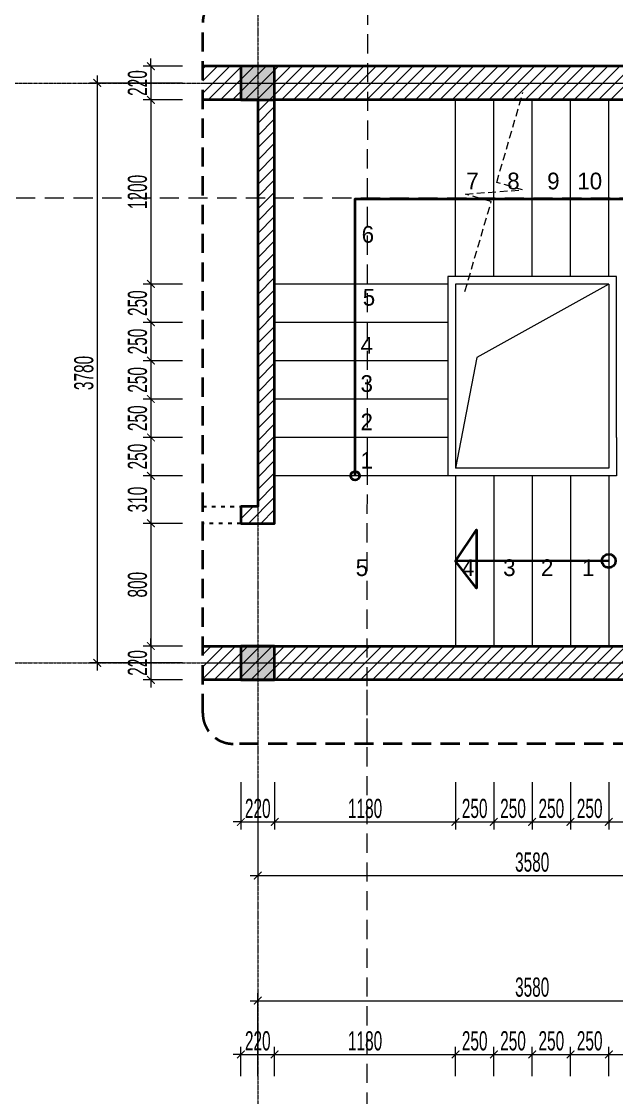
# Model space of a CAD drawing. Header units: millimetres. Extents: x 1336014 to 2939047, y -333549 to -60566.
# Drawn here: x 1422776 to 1426657, y -181620 to -174607 of the extents above; entities that cross this region are included whole.
import ezdxf

# ---------------------------------------------------------------- set-up
doc = ezdxf.new("R2010")
doc.units = ezdxf.units.MM
doc.header["$MEASUREMENT"] = 0
for name, pattern in [('$1$HIDDEN', [0.375, 0.25, -0.125]), ('ACAD_ISO03W100', [30, 12, -18]), ('CENTER2', [1.125, 0.75, -0.125, 0.125, -0.125])]:
    doc.linetypes.add(name, pattern=pattern)
for name, color, linetype, lineweight in [('01.Cut', 255, 'Continuous', 35), ('02.Thay', 145, 'Continuous', 15), ('06.betong', 2, 'Continuous', 35), ('08.Dim', 156, 'Continuous', 15), ('09.Hatch', 250, 'Continuous', 5), ('10.Text', 254, 'Continuous', 18), ('10.truc', 250, 'CENTER2', 20), ('Alliance-dim', 1, 'Continuous', 13), ('NN_KI HIEU', 22, 'Continuous', 18)]:
    doc.layers.add(name, color=color, linetype=linetype, lineweight=lineweight)
doc.layers.add('truc1', color=250, linetype='ACAD_ISO03W100')
doc.styles.add('AVANTH', font='')
doc.styles.add('TT5_Text Dim', font='hoatbif.shx', dxfattribs={"width": 0.6})
doc.styles.get('AVANTH').set_extended_font_data('.VnAvantH')
doc.dimstyles.new('TT5_Dim 1-50', dxfattribs={"dimscale": 50, "dimtxt": 2.5, "dimasz": 1, "dimexe": 1, "dimexo": 0.5, "dimgap": 0.5, "dimtad": 1, "dimdec": 0, "dimzin": 0, "dimdsep": 46, "dimtxsty": 'TT5_Text Dim', "dimblk": 'ARCHTICK', "dimcen": 0, "dimdle": 1, "dimclrd": 256, "dimclre": 256, "dimclrt": 1, "dimadec": 0, "dimazin": 0, "dimtfac": 0.015, "dimtdec": 0, "dimtix": 1, "dimtmove": 2, "dimatfit": 3, "dimldrblk": 'DOT', "dimfxl": 1, "dimtolj": 1, "dimtzin": 0, "dimlwd": -1, "dimlwe": -1, "dimarcsym": 1})
pattern_1 = [(45, (878780.49, -142801.886), (-39.7747564, 39.7747564), [])]

# ---------------------------------------------------------------- blocks, each defined once
blk = doc.blocks.new('DFGFH')
h = blk.add_hatch(color=256)
h.dxf.hatch_style = 1
h.paths.add_polyline_path([(15438.1, 12136.8), (15658.1, 12136.8), (15658.1, 12356.8), (15438.1, 12356.8)])
blk.add_lwpolyline([(15438.1, 12136.8), (15658.1, 12136.8), (15658.1, 12356.8), (15438.1, 12356.8)], close=True)
blk = doc.blocks.new('_ARCHTICK')
at = {"const_width": 0.15}
blk.add_lwpolyline([(-0.5, -0.5), (0.5, 0.5)], dxfattribs=at)
blk = doc.blocks.new('*D1000')
at = {"layer": '08.Dim', "transparency": 16777216}
for p, q in [((1423826.5, -174897.6), (1423570.5, -174897.6)), ((1423620.5, -174897.6), (1423620.5, -174847.6)), ((1423620.5, -174897.6), (1423620.5, -175117.6)), ((1423826.5, -175117.6), (1423570.5, -175117.6)), ((1423620.5, -175117.6), (1423620.5, -175167.6))]:
    blk.add_line(p, q, dxfattribs=at)
at = {"layer": 'Defpoints', "color": 0, "transparency": 16777216}
for p in [(1423851.5, -174897.6), (1423620.5, -175117.6), (1423851.5, -175117.6)]:
    blk.add_point(p, dxfattribs=at)
at = {"layer": '08.Dim', "transparency": 16777216, "xscale": 50, "yscale": 50, "zscale": 50}
for p, rotation in [((1423620.5, -174897.6), 270), ((1423620.5, -175117.6), 90)]:
    blk.add_blockref('_ARCHTICK', p, dxfattribs=dict(at, rotation=rotation))
at = {"layer": '08.Dim', "color": 1, "transparency": 16777216, "insert": (1423533, -175007.6), "char_height": 125, "attachment_point": 5, "rotation": 90, "style": 'TT5_Text Dim'}
blk.add_mtext('\\A1;220', dxfattribs=at)
blk = doc.blocks.new('_DOT')
blk.add_line((-0.5, 0), (-1, 0))
at = {"const_width": 0.5}
blk.add_lwpolyline([(-0.25, 0, 1), (0.25, 0, 1)], format="xyb", close=True, dxfattribs=at)
blk = doc.blocks.new('*D1001')
at = {"layer": '08.Dim', "transparency": 16777216}
for p, q in [((1423826.5, -175117.6), (1423570.5, -175117.6)), ((1423620.5, -175067.6), (1423620.5, -176367.6)), ((1423826.5, -176317.6), (1423570.5, -176317.6))]:
    blk.add_line(p, q, dxfattribs=at)
at = {"layer": 'Defpoints', "color": 0, "transparency": 16777216}
for p in [(1423851.5, -175117.6), (1423620.5, -176317.6), (1423851.5, -176317.6)]:
    blk.add_point(p, dxfattribs=at)
at = {"layer": '08.Dim', "transparency": 16777216, "xscale": 50, "yscale": 50, "zscale": 50}
for p, rotation in [((1423620.5, -175117.6), 90), ((1423620.5, -176317.6), 270)]:
    blk.add_blockref('_ARCHTICK', p, dxfattribs=dict(at, rotation=rotation))
at = {"layer": '08.Dim', "color": 1, "transparency": 16777216, "insert": (1423533, -175717.6), "char_height": 125, "attachment_point": 5, "rotation": 90, "style": 'TT5_Text Dim'}
blk.add_mtext('\\A1;1200', dxfattribs=at)
blk = doc.blocks.new('*D1002')
at = {"layer": '08.Dim', "transparency": 16777216}
for p, q in [((1423620.5, -176267.6), (1423620.5, -176617.6)), ((1423826.5, -176317.6), (1423570.5, -176317.6)), ((1423826.5, -176567.6), (1423570.5, -176567.6))]:
    blk.add_line(p, q, dxfattribs=at)
at = {"layer": 'Defpoints', "color": 0, "transparency": 16777216}
for p in [(1423851.5, -176317.6), (1423620.5, -176567.6), (1423851.5, -176567.6)]:
    blk.add_point(p, dxfattribs=at)
at = {"layer": '08.Dim', "transparency": 16777216, "xscale": 50, "yscale": 50, "zscale": 50}
for p, rotation in [((1423620.5, -176317.6), 90), ((1423620.5, -176567.6), 270)]:
    blk.add_blockref('_ARCHTICK', p, dxfattribs=dict(at, rotation=rotation))
at = {"layer": '08.Dim', "color": 1, "transparency": 16777216, "insert": (1423533, -176442.6), "char_height": 125, "attachment_point": 5, "rotation": 90, "style": 'TT5_Text Dim'}
blk.add_mtext('\\A1;250', dxfattribs=at)
blk = doc.blocks.new('*D1003')
at = {"layer": '08.Dim', "transparency": 16777216}
for p, q in [((1423620.5, -176517.6), (1423620.5, -176867.6)), ((1423826.5, -176567.6), (1423570.5, -176567.6)), ((1423826.5, -176817.6), (1423570.5, -176817.6))]:
    blk.add_line(p, q, dxfattribs=at)
at = {"layer": 'Defpoints', "color": 0, "transparency": 16777216}
for p in [(1423851.5, -176567.6), (1423620.5, -176817.6), (1423851.5, -176817.6)]:
    blk.add_point(p, dxfattribs=at)
at = {"layer": '08.Dim', "transparency": 16777216, "xscale": 50, "yscale": 50, "zscale": 50}
for p, rotation in [((1423620.5, -176567.6), 90), ((1423620.5, -176817.6), 270)]:
    blk.add_blockref('_ARCHTICK', p, dxfattribs=dict(at, rotation=rotation))
at = {"layer": '08.Dim', "color": 1, "transparency": 16777216, "insert": (1423533, -176692.6), "char_height": 125, "attachment_point": 5, "rotation": 90, "style": 'TT5_Text Dim'}
blk.add_mtext('\\A1;250', dxfattribs=at)
blk = doc.blocks.new('*D1004')
at = {"layer": '08.Dim', "transparency": 16777216}
for p, q in [((1423620.5, -176767.6), (1423620.5, -177117.6)), ((1423826.5, -176817.6), (1423570.5, -176817.6)), ((1423826.5, -177067.6), (1423570.5, -177067.6))]:
    blk.add_line(p, q, dxfattribs=at)
at = {"layer": 'Defpoints', "color": 0, "transparency": 16777216}
for p in [(1423851.5, -176817.6), (1423620.5, -177067.6), (1423851.5, -177067.6)]:
    blk.add_point(p, dxfattribs=at)
at = {"layer": '08.Dim', "transparency": 16777216, "xscale": 50, "yscale": 50, "zscale": 50}
for p, rotation in [((1423620.5, -176817.6), 90), ((1423620.5, -177067.6), 270)]:
    blk.add_blockref('_ARCHTICK', p, dxfattribs=dict(at, rotation=rotation))
at = {"layer": '08.Dim', "color": 1, "transparency": 16777216, "insert": (1423533, -176942.6), "char_height": 125, "attachment_point": 5, "rotation": 90, "style": 'TT5_Text Dim'}
blk.add_mtext('\\A1;250', dxfattribs=at)
blk = doc.blocks.new('*D1005')
at = {"layer": '08.Dim', "transparency": 16777216}
for p, q in [((1423826.5, -177067.6), (1423570.5, -177067.6)), ((1423620.5, -177017.6), (1423620.5, -177367.6)), ((1423826.5, -177317.6), (1423570.5, -177317.6))]:
    blk.add_line(p, q, dxfattribs=at)
at = {"layer": 'Defpoints', "color": 0, "transparency": 16777216}
for p in [(1423851.5, -177067.6), (1423620.5, -177317.6), (1423851.5, -177317.6)]:
    blk.add_point(p, dxfattribs=at)
at = {"layer": '08.Dim', "transparency": 16777216, "xscale": 50, "yscale": 50, "zscale": 50}
for p, rotation in [((1423620.5, -177067.6), 90), ((1423620.5, -177317.6), 270)]:
    blk.add_blockref('_ARCHTICK', p, dxfattribs=dict(at, rotation=rotation))
at = {"layer": '08.Dim', "color": 1, "transparency": 16777216, "insert": (1423533, -177192.6), "char_height": 125, "attachment_point": 5, "rotation": 90, "style": 'TT5_Text Dim'}
blk.add_mtext('\\A1;250', dxfattribs=at)
blk = doc.blocks.new('*D1006')
at = {"layer": '08.Dim', "transparency": 16777216}
for p, q in [((1423620.5, -177267.6), (1423620.5, -177617.6)), ((1423826.5, -177317.6), (1423570.5, -177317.6)), ((1423826.5, -177567.6), (1423570.5, -177567.6))]:
    blk.add_line(p, q, dxfattribs=at)
at = {"layer": 'Defpoints', "color": 0, "transparency": 16777216}
for p in [(1423851.5, -177317.6), (1423620.5, -177567.6), (1423851.5, -177567.6)]:
    blk.add_point(p, dxfattribs=at)
at = {"layer": '08.Dim', "transparency": 16777216, "xscale": 50, "yscale": 50, "zscale": 50}
for p, rotation in [((1423620.5, -177317.6), 90), ((1423620.5, -177567.6), 270)]:
    blk.add_blockref('_ARCHTICK', p, dxfattribs=dict(at, rotation=rotation))
at = {"layer": '08.Dim', "color": 1, "transparency": 16777216, "insert": (1423533, -177442.6), "char_height": 125, "attachment_point": 5, "rotation": 90, "style": 'TT5_Text Dim'}
blk.add_mtext('\\A1;250', dxfattribs=at)
blk = doc.blocks.new('*D1007')
at = {"layer": '08.Dim', "transparency": 16777216}
for p, q in [((1423826.5, -177567.6), (1423570.5, -177567.6)), ((1423620.5, -177517.6), (1423620.5, -177927.6)), ((1423826.5, -177877.6), (1423570.5, -177877.6))]:
    blk.add_line(p, q, dxfattribs=at)
at = {"layer": 'Defpoints', "color": 0, "transparency": 16777216}
for p in [(1423851.5, -177567.6), (1423620.5, -177877.6), (1423851.5, -177877.6)]:
    blk.add_point(p, dxfattribs=at)
at = {"layer": '08.Dim', "transparency": 16777216, "xscale": 50, "yscale": 50, "zscale": 50}
for p, rotation in [((1423620.5, -177567.6), 90), ((1423620.5, -177877.6), 270)]:
    blk.add_blockref('_ARCHTICK', p, dxfattribs=dict(at, rotation=rotation))
at = {"layer": '08.Dim', "color": 1, "transparency": 16777216, "insert": (1423533, -177722.6), "char_height": 125, "attachment_point": 5, "rotation": 90, "style": 'TT5_Text Dim'}
blk.add_mtext('\\A1;310', dxfattribs=at)
blk = doc.blocks.new('*D1008')
at = {"layer": '08.Dim', "transparency": 16777216}
for p, q in [((1423620.5, -177827.6), (1423620.5, -178727.6)), ((1423826.5, -177877.6), (1423570.5, -177877.6)), ((1423826.5, -178677.6), (1423570.5, -178677.6))]:
    blk.add_line(p, q, dxfattribs=at)
at = {"layer": 'Defpoints', "color": 0, "transparency": 16777216}
for p in [(1423851.5, -177877.6), (1423620.5, -178677.6), (1423851.5, -178677.6)]:
    blk.add_point(p, dxfattribs=at)
at = {"layer": '08.Dim', "transparency": 16777216, "xscale": 50, "yscale": 50, "zscale": 50}
for p, rotation in [((1423620.5, -177877.6), 90), ((1423620.5, -178677.6), 270)]:
    blk.add_blockref('_ARCHTICK', p, dxfattribs=dict(at, rotation=rotation))
at = {"layer": '08.Dim', "color": 1, "transparency": 16777216, "insert": (1423533, -178277.6), "char_height": 125, "attachment_point": 5, "rotation": 90, "style": 'TT5_Text Dim'}
blk.add_mtext('\\A1;800', dxfattribs=at)
blk = doc.blocks.new('*D1009')
at = {"layer": '08.Dim', "transparency": 16777216}
for p, q in [((1423270.5, -174957.6), (1423270.5, -178837.6)), ((1423826.5, -175007.6), (1423220.5, -175007.6)), ((1423826.5, -178787.6), (1423220.5, -178787.6))]:
    blk.add_line(p, q, dxfattribs=at)
at = {"layer": 'Defpoints', "color": 0, "transparency": 16777216}
for p in [(1423851.5, -175007.6), (1423270.5, -178787.6), (1423851.5, -178787.6)]:
    blk.add_point(p, dxfattribs=at)
at = {"layer": '08.Dim', "transparency": 16777216, "xscale": 50, "yscale": 50, "zscale": 50}
for p, rotation in [((1423270.5, -175007.6), 90), ((1423270.5, -178787.6), 270)]:
    blk.add_blockref('_ARCHTICK', p, dxfattribs=dict(at, rotation=rotation))
at = {"layer": '08.Dim', "color": 1, "transparency": 16777216, "insert": (1423183, -176897.6), "char_height": 125, "attachment_point": 5, "rotation": 90, "style": 'TT5_Text Dim'}
blk.add_mtext('\\A1;3780', dxfattribs=at)
blk = doc.blocks.new('*D1010')
at = {"layer": '08.Dim', "transparency": 16777216}
for p, q in [((1423620.5, -178677.6), (1423620.5, -178627.6)), ((1423826.5, -178677.6), (1423570.5, -178677.6)), ((1423620.5, -178677.6), (1423620.5, -178897.6)), ((1423826.5, -178897.6), (1423570.5, -178897.6)), ((1423620.5, -178897.6), (1423620.5, -178947.6))]:
    blk.add_line(p, q, dxfattribs=at)
at = {"layer": 'Defpoints', "color": 0, "transparency": 16777216}
for p in [(1423851.5, -178677.6), (1423620.5, -178897.6), (1423851.5, -178897.6)]:
    blk.add_point(p, dxfattribs=at)
at = {"layer": '08.Dim', "transparency": 16777216, "xscale": 50, "yscale": 50, "zscale": 50}
for p, rotation in [((1423620.5, -178677.6), 270), ((1423620.5, -178897.6), 90)]:
    blk.add_blockref('_ARCHTICK', p, dxfattribs=dict(at, rotation=rotation))
at = {"layer": '08.Dim', "color": 1, "transparency": 16777216, "insert": (1423533, -178787.6), "char_height": 125, "attachment_point": 5, "rotation": 90, "style": 'TT5_Text Dim'}
blk.add_mtext('\\A1;220', dxfattribs=at)
blk = doc.blocks.new('*D1031')
at = {"layer": '08.Dim', "transparency": 16777216}
for p, q in [((1424207.5, -179563.8), (1424207.5, -179874)), ((1424427.5, -179563.8), (1424427.5, -179874)), ((1424207.5, -179824), (1424157.5, -179824)), ((1424207.5, -179824), (1424427.5, -179824)), ((1424427.5, -179824), (1424477.5, -179824))]:
    blk.add_line(p, q, dxfattribs=at)
at = {"layer": 'Defpoints', "color": 0, "transparency": 16777216}
for p in [(1424207.5, -179538.8), (1424427.5, -179538.8), (1424427.5, -179824)]:
    blk.add_point(p, dxfattribs=at)
at = {"layer": '08.Dim', "transparency": 16777216, "xscale": 50, "yscale": 50, "zscale": 50}
blk.add_blockref('_ARCHTICK', (1424207.5, -179824), dxfattribs=at)
at = {"layer": '08.Dim', "transparency": 16777216, "xscale": 50, "yscale": 50, "zscale": 50, "rotation": 180}
blk.add_blockref('_ARCHTICK', (1424427.5, -179824), dxfattribs=at)
at = {"layer": '08.Dim', "color": 1, "transparency": 16777216, "insert": (1424317.5, -179736.5), "char_height": 125, "attachment_point": 5, "style": 'TT5_Text Dim'}
blk.add_mtext('\\A1;220', dxfattribs=at)
blk = doc.blocks.new('*D1032')
at = {"layer": '08.Dim', "transparency": 16777216}
for p, q in [((1424427.5, -179563.8), (1424427.5, -179874)), ((1425607.4, -179563.8), (1425607.4, -179874)), ((1424377.5, -179824), (1425657.4, -179824))]:
    blk.add_line(p, q, dxfattribs=at)
at = {"layer": 'Defpoints', "color": 0, "transparency": 16777216}
for p in [(1424427.5, -179538.8), (1425607.4, -179538.8), (1425607.4, -179824)]:
    blk.add_point(p, dxfattribs=at)
at = {"layer": '08.Dim', "transparency": 16777216, "xscale": 50, "yscale": 50, "zscale": 50, "rotation": 180}
blk.add_blockref('_ARCHTICK', (1424427.5, -179824), dxfattribs=at)
at = {"layer": '08.Dim', "transparency": 16777216, "xscale": 50, "yscale": 50, "zscale": 50}
blk.add_blockref('_ARCHTICK', (1425607.4, -179824), dxfattribs=at)
at = {"layer": '08.Dim', "color": 1, "transparency": 16777216, "insert": (1425017.5, -179736.5), "char_height": 125, "attachment_point": 5, "style": 'TT5_Text Dim'}
blk.add_mtext('\\A1;1180', dxfattribs=at)
blk = doc.blocks.new('*D1033')
at = {"layer": '08.Dim', "transparency": 16777216}
for p, q in [((1425607.4, -179563.8), (1425607.4, -179874)), ((1425857.4, -179563.8), (1425857.4, -179874)), ((1425557.4, -179824), (1425907.4, -179824))]:
    blk.add_line(p, q, dxfattribs=at)
at = {"layer": 'Defpoints', "color": 0, "transparency": 16777216}
for p in [(1425607.4, -179538.8), (1425857.4, -179538.8), (1425857.4, -179824)]:
    blk.add_point(p, dxfattribs=at)
at = {"layer": '08.Dim', "transparency": 16777216, "xscale": 50, "yscale": 50, "zscale": 50, "rotation": 180}
blk.add_blockref('_ARCHTICK', (1425607.4, -179824), dxfattribs=at)
at = {"layer": '08.Dim', "transparency": 16777216, "xscale": 50, "yscale": 50, "zscale": 50}
blk.add_blockref('_ARCHTICK', (1425857.4, -179824), dxfattribs=at)
at = {"layer": '08.Dim', "color": 1, "transparency": 16777216, "insert": (1425732.4, -179736.5), "char_height": 125, "attachment_point": 5, "style": 'TT5_Text Dim'}
blk.add_mtext('\\A1;250', dxfattribs=at)
blk = doc.blocks.new('*D1034')
at = {"layer": '08.Dim', "transparency": 16777216}
for p, q in [((1425857.4, -179563.8), (1425857.4, -179874)), ((1426107.4, -179563.8), (1426107.4, -179874)), ((1425807.4, -179824), (1426157.4, -179824))]:
    blk.add_line(p, q, dxfattribs=at)
at = {"layer": 'Defpoints', "color": 0, "transparency": 16777216}
for p in [(1425857.4, -179538.8), (1426107.4, -179538.8), (1426107.4, -179824)]:
    blk.add_point(p, dxfattribs=at)
at = {"layer": '08.Dim', "transparency": 16777216, "xscale": 50, "yscale": 50, "zscale": 50, "rotation": 180}
blk.add_blockref('_ARCHTICK', (1425857.4, -179824), dxfattribs=at)
at = {"layer": '08.Dim', "transparency": 16777216, "xscale": 50, "yscale": 50, "zscale": 50}
blk.add_blockref('_ARCHTICK', (1426107.4, -179824), dxfattribs=at)
at = {"layer": '08.Dim', "color": 1, "transparency": 16777216, "insert": (1425982.4, -179736.5), "char_height": 125, "attachment_point": 5, "style": 'TT5_Text Dim'}
blk.add_mtext('\\A1;250', dxfattribs=at)
blk = doc.blocks.new('*D1035')
at = {"layer": '08.Dim', "transparency": 16777216}
for p, q in [((1426107.4, -179563.8), (1426107.4, -179874)), ((1426357.4, -179563.8), (1426357.4, -179874)), ((1426057.4, -179824), (1426407.4, -179824))]:
    blk.add_line(p, q, dxfattribs=at)
at = {"layer": 'Defpoints', "color": 0, "transparency": 16777216}
for p in [(1426107.4, -179538.8), (1426357.4, -179538.8), (1426357.4, -179824)]:
    blk.add_point(p, dxfattribs=at)
at = {"layer": '08.Dim', "transparency": 16777216, "xscale": 50, "yscale": 50, "zscale": 50, "rotation": 180}
blk.add_blockref('_ARCHTICK', (1426107.4, -179824), dxfattribs=at)
at = {"layer": '08.Dim', "transparency": 16777216, "xscale": 50, "yscale": 50, "zscale": 50}
blk.add_blockref('_ARCHTICK', (1426357.4, -179824), dxfattribs=at)
at = {"layer": '08.Dim', "color": 1, "transparency": 16777216, "insert": (1426232.4, -179736.5), "char_height": 125, "attachment_point": 5, "style": 'TT5_Text Dim'}
blk.add_mtext('\\A1;250', dxfattribs=at)
blk = doc.blocks.new('*D1036')
at = {"layer": '08.Dim', "transparency": 16777216}
for p, q in [((1426357.4, -179563.8), (1426357.4, -179874)), ((1426607.4, -179563.8), (1426607.4, -179874)), ((1426307.4, -179824), (1426657.4, -179824))]:
    blk.add_line(p, q, dxfattribs=at)
at = {"layer": 'Defpoints', "color": 0, "transparency": 16777216}
for p in [(1426357.4, -179538.8), (1426607.4, -179538.8), (1426607.4, -179824)]:
    blk.add_point(p, dxfattribs=at)
at = {"layer": '08.Dim', "transparency": 16777216, "xscale": 50, "yscale": 50, "zscale": 50, "rotation": 180}
blk.add_blockref('_ARCHTICK', (1426357.4, -179824), dxfattribs=at)
at = {"layer": '08.Dim', "transparency": 16777216, "xscale": 50, "yscale": 50, "zscale": 50}
blk.add_blockref('_ARCHTICK', (1426607.4, -179824), dxfattribs=at)
at = {"layer": '08.Dim', "color": 1, "transparency": 16777216, "insert": (1426482.4, -179736.5), "char_height": 125, "attachment_point": 5, "style": 'TT5_Text Dim'}
blk.add_mtext('\\A1;250', dxfattribs=at)
blk = doc.blocks.new('*D1037')
at = {"layer": '08.Dim', "transparency": 16777216}
for p, q in [((1426607.4, -179563.8), (1426607.4, -179874)), ((1427787.5, -179563.8), (1427787.5, -179874)), ((1426557.4, -179824), (1427837.5, -179824))]:
    blk.add_line(p, q, dxfattribs=at)
at = {"layer": 'Defpoints', "color": 0, "transparency": 16777216}
for p in [(1426607.4, -179538.8), (1427787.5, -179538.8), (1427787.5, -179824)]:
    blk.add_point(p, dxfattribs=at)
at = {"layer": '08.Dim', "transparency": 16777216, "xscale": 50, "yscale": 50, "zscale": 50, "rotation": 180}
blk.add_blockref('_ARCHTICK', (1426607.4, -179824), dxfattribs=at)
at = {"layer": '08.Dim', "transparency": 16777216, "xscale": 50, "yscale": 50, "zscale": 50}
blk.add_blockref('_ARCHTICK', (1427787.5, -179824), dxfattribs=at)
at = {"layer": '08.Dim', "color": 1, "transparency": 16777216, "insert": (1427197.4, -179736.5), "char_height": 125, "attachment_point": 5, "style": 'TT5_Text Dim'}
blk.add_mtext('\\A1;1180', dxfattribs=at)
blk = doc.blocks.new('*D1039')
at = {"layer": '08.Dim', "transparency": 16777216}
for p, q in [((1424317.5, -179563.8), (1424317.5, -180224)), ((1427897.5, -179563.8), (1427897.5, -180224)), ((1424267.5, -180174), (1427947.5, -180174))]:
    blk.add_line(p, q, dxfattribs=at)
at = {"layer": 'Defpoints', "color": 0, "transparency": 16777216}
for p in [(1424317.5, -179538.8), (1427897.5, -179538.8), (1427897.5, -180174)]:
    blk.add_point(p, dxfattribs=at)
at = {"layer": '08.Dim', "transparency": 16777216, "xscale": 50, "yscale": 50, "zscale": 50, "rotation": 180}
blk.add_blockref('_ARCHTICK', (1424317.5, -180174), dxfattribs=at)
at = {"layer": '08.Dim', "transparency": 16777216, "xscale": 50, "yscale": 50, "zscale": 50}
blk.add_blockref('_ARCHTICK', (1427897.5, -180174), dxfattribs=at)
at = {"layer": '08.Dim', "color": 1, "transparency": 16777216, "insert": (1426107.5, -180086.5), "char_height": 125, "attachment_point": 5, "style": 'TT5_Text Dim'}
blk.add_mtext('\\A1;3580', dxfattribs=at)
blk = doc.blocks.new('*D1040')
at = {"layer": '08.Dim', "transparency": 16777216}
for p, q in [((1424207.5, -181480.8), (1424207.5, -181289)), ((1424427.5, -181480.8), (1424427.5, -181289)), ((1424207.5, -181339), (1424157.5, -181339)), ((1424207.5, -181339), (1424427.5, -181339)), ((1424427.5, -181339), (1424477.5, -181339))]:
    blk.add_line(p, q, dxfattribs=at)
at = {"layer": 'Defpoints', "color": 0, "transparency": 16777216}
for p in [(1424427.5, -181339), (1424207.5, -181505.8), (1424427.5, -181505.8)]:
    blk.add_point(p, dxfattribs=at)
at = {"layer": '08.Dim', "transparency": 16777216, "xscale": 50, "yscale": 50, "zscale": 50}
blk.add_blockref('_ARCHTICK', (1424207.5, -181339), dxfattribs=at)
at = {"layer": '08.Dim', "transparency": 16777216, "xscale": 50, "yscale": 50, "zscale": 50, "rotation": 180}
blk.add_blockref('_ARCHTICK', (1424427.5, -181339), dxfattribs=at)
at = {"layer": '08.Dim', "color": 1, "transparency": 16777216, "insert": (1424317.5, -181251.5), "char_height": 125, "attachment_point": 5, "style": 'TT5_Text Dim'}
blk.add_mtext('\\A1;220', dxfattribs=at)
blk = doc.blocks.new('*D1041')
at = {"layer": '08.Dim', "transparency": 16777216}
for p, q in [((1424427.5, -181480.8), (1424427.5, -181289)), ((1425607.5, -181480.8), (1425607.5, -181289)), ((1424377.5, -181339), (1425657.5, -181339))]:
    blk.add_line(p, q, dxfattribs=at)
at = {"layer": 'Defpoints', "color": 0, "transparency": 16777216}
for p in [(1425607.5, -181339), (1424427.5, -181505.8), (1425607.5, -181505.8)]:
    blk.add_point(p, dxfattribs=at)
at = {"layer": '08.Dim', "transparency": 16777216, "xscale": 50, "yscale": 50, "zscale": 50, "rotation": 180}
blk.add_blockref('_ARCHTICK', (1424427.5, -181339), dxfattribs=at)
at = {"layer": '08.Dim', "transparency": 16777216, "xscale": 50, "yscale": 50, "zscale": 50}
blk.add_blockref('_ARCHTICK', (1425607.5, -181339), dxfattribs=at)
at = {"layer": '08.Dim', "color": 1, "transparency": 16777216, "insert": (1425017.5, -181251.5), "char_height": 125, "attachment_point": 5, "style": 'TT5_Text Dim'}
blk.add_mtext('\\A1;1180', dxfattribs=at)
blk = doc.blocks.new('*D1042')
at = {"layer": '08.Dim', "transparency": 16777216}
for p, q in [((1425607.5, -181480.8), (1425607.5, -181289)), ((1425857.5, -181480.8), (1425857.5, -181289)), ((1425557.5, -181339), (1425907.5, -181339))]:
    blk.add_line(p, q, dxfattribs=at)
at = {"layer": 'Defpoints', "color": 0, "transparency": 16777216}
for p in [(1425857.5, -181339), (1425607.5, -181505.8), (1425857.5, -181505.8)]:
    blk.add_point(p, dxfattribs=at)
at = {"layer": '08.Dim', "transparency": 16777216, "xscale": 50, "yscale": 50, "zscale": 50, "rotation": 180}
blk.add_blockref('_ARCHTICK', (1425607.5, -181339), dxfattribs=at)
at = {"layer": '08.Dim', "transparency": 16777216, "xscale": 50, "yscale": 50, "zscale": 50}
blk.add_blockref('_ARCHTICK', (1425857.5, -181339), dxfattribs=at)
at = {"layer": '08.Dim', "color": 1, "transparency": 16777216, "insert": (1425732.5, -181251.5), "char_height": 125, "attachment_point": 5, "style": 'TT5_Text Dim'}
blk.add_mtext('\\A1;250', dxfattribs=at)
blk = doc.blocks.new('*D1043')
at = {"layer": '08.Dim', "transparency": 16777216}
for p, q in [((1425857.5, -181480.8), (1425857.5, -181289)), ((1426107.5, -181480.8), (1426107.5, -181289)), ((1425807.5, -181339), (1426157.5, -181339))]:
    blk.add_line(p, q, dxfattribs=at)
at = {"layer": 'Defpoints', "color": 0, "transparency": 16777216}
for p in [(1426107.5, -181339), (1425857.5, -181505.8), (1426107.5, -181505.8)]:
    blk.add_point(p, dxfattribs=at)
at = {"layer": '08.Dim', "transparency": 16777216, "xscale": 50, "yscale": 50, "zscale": 50, "rotation": 180}
blk.add_blockref('_ARCHTICK', (1425857.5, -181339), dxfattribs=at)
at = {"layer": '08.Dim', "transparency": 16777216, "xscale": 50, "yscale": 50, "zscale": 50}
blk.add_blockref('_ARCHTICK', (1426107.5, -181339), dxfattribs=at)
at = {"layer": '08.Dim', "color": 1, "transparency": 16777216, "insert": (1425982.5, -181251.5), "char_height": 125, "attachment_point": 5, "style": 'TT5_Text Dim'}
blk.add_mtext('\\A1;250', dxfattribs=at)
blk = doc.blocks.new('*D1044')
at = {"layer": '08.Dim', "transparency": 16777216}
for p, q in [((1426107.5, -181480.8), (1426107.5, -181289)), ((1426357.5, -181480.8), (1426357.5, -181289)), ((1426057.5, -181339), (1426407.5, -181339))]:
    blk.add_line(p, q, dxfattribs=at)
at = {"layer": 'Defpoints', "color": 0, "transparency": 16777216}
for p in [(1426357.5, -181339), (1426107.5, -181505.8), (1426357.5, -181505.8)]:
    blk.add_point(p, dxfattribs=at)
at = {"layer": '08.Dim', "transparency": 16777216, "xscale": 50, "yscale": 50, "zscale": 50, "rotation": 180}
blk.add_blockref('_ARCHTICK', (1426107.5, -181339), dxfattribs=at)
at = {"layer": '08.Dim', "transparency": 16777216, "xscale": 50, "yscale": 50, "zscale": 50}
blk.add_blockref('_ARCHTICK', (1426357.5, -181339), dxfattribs=at)
at = {"layer": '08.Dim', "color": 1, "transparency": 16777216, "insert": (1426232.5, -181251.5), "char_height": 125, "attachment_point": 5, "style": 'TT5_Text Dim'}
blk.add_mtext('\\A1;250', dxfattribs=at)
blk = doc.blocks.new('*D1045')
at = {"layer": '08.Dim', "transparency": 16777216}
for p, q in [((1426357.5, -181480.8), (1426357.5, -181289)), ((1426607.5, -181480.8), (1426607.5, -181289)), ((1426307.5, -181339), (1426657.5, -181339))]:
    blk.add_line(p, q, dxfattribs=at)
at = {"layer": 'Defpoints', "color": 0, "transparency": 16777216}
for p in [(1426607.5, -181339), (1426357.5, -181505.8), (1426607.5, -181505.8)]:
    blk.add_point(p, dxfattribs=at)
at = {"layer": '08.Dim', "transparency": 16777216, "xscale": 50, "yscale": 50, "zscale": 50, "rotation": 180}
blk.add_blockref('_ARCHTICK', (1426357.5, -181339), dxfattribs=at)
at = {"layer": '08.Dim', "transparency": 16777216, "xscale": 50, "yscale": 50, "zscale": 50}
blk.add_blockref('_ARCHTICK', (1426607.5, -181339), dxfattribs=at)
at = {"layer": '08.Dim', "color": 1, "transparency": 16777216, "insert": (1426482.5, -181251.5), "char_height": 125, "attachment_point": 5, "style": 'TT5_Text Dim'}
blk.add_mtext('\\A1;250', dxfattribs=at)
blk = doc.blocks.new('*D1046')
at = {"layer": '08.Dim', "transparency": 16777216}
for p, q in [((1426607.5, -181480.8), (1426607.5, -181289)), ((1427787.5, -181480.8), (1427787.5, -181289)), ((1426557.5, -181339), (1427837.5, -181339))]:
    blk.add_line(p, q, dxfattribs=at)
at = {"layer": 'Defpoints', "color": 0, "transparency": 16777216}
for p in [(1427787.5, -181339), (1426607.5, -181505.8), (1427787.5, -181505.8)]:
    blk.add_point(p, dxfattribs=at)
at = {"layer": '08.Dim', "transparency": 16777216, "xscale": 50, "yscale": 50, "zscale": 50, "rotation": 180}
blk.add_blockref('_ARCHTICK', (1426607.5, -181339), dxfattribs=at)
at = {"layer": '08.Dim', "transparency": 16777216, "xscale": 50, "yscale": 50, "zscale": 50}
blk.add_blockref('_ARCHTICK', (1427787.5, -181339), dxfattribs=at)
at = {"layer": '08.Dim', "color": 1, "transparency": 16777216, "insert": (1427197.5, -181251.5), "char_height": 125, "attachment_point": 5, "style": 'TT5_Text Dim'}
blk.add_mtext('\\A1;1180', dxfattribs=at)
blk = doc.blocks.new('*D1048')
at = {"layer": '08.Dim', "transparency": 16777216}
for p, q in [((1424317.5, -181480.8), (1424317.5, -180939)), ((1427897.5, -181480.8), (1427897.5, -180939)), ((1424267.5, -180989), (1427947.5, -180989))]:
    blk.add_line(p, q, dxfattribs=at)
at = {"layer": 'Defpoints', "color": 0, "transparency": 16777216}
for p in [(1427897.5, -180989), (1424317.5, -181505.8), (1427897.5, -181505.8)]:
    blk.add_point(p, dxfattribs=at)
at = {"layer": '08.Dim', "transparency": 16777216, "xscale": 50, "yscale": 50, "zscale": 50, "rotation": 180}
blk.add_blockref('_ARCHTICK', (1424317.5, -180989), dxfattribs=at)
at = {"layer": '08.Dim', "transparency": 16777216, "xscale": 50, "yscale": 50, "zscale": 50}
blk.add_blockref('_ARCHTICK', (1427897.5, -180989), dxfattribs=at)
at = {"layer": '08.Dim', "color": 1, "transparency": 16777216, "insert": (1426107.5, -180901.5), "char_height": 125, "attachment_point": 5, "style": 'TT5_Text Dim'}
blk.add_mtext('\\A1;3580', dxfattribs=at)

msp = doc.modelspace()

# ---------------------------------------------------------------- hatches: boundary and pattern name
at = {"layer": '09.Hatch', "ltscale": 50}
h = msp.add_hatch(dxfattribs=at)
h.set_pattern_fill('TUONGXAY', color=256, scale=450, style=0)
h.set_pattern_definition(pattern_1)
h.paths.add_polyline_path([(1428272.5, -175262.3), (1428272.5, -174897.6), (1423958.5, -174897.6), (1423958.5, -175117.6), (1424317.5, -175117.6), (1424317.5, -177767.6), (1424207.6, -177767.6), (1424207.6, -177877.6), (1424427.5, -177877.6), (1424427.5, -175117.6), (1427789.5, -175117.6), (1427789.5, -177747.6), (1427899.5, -177747.6), (1427899.5, -175262.3)])
h.paths.add_polyline_path([(1428272.5, -175207.3), (1428272.5, -175117.6), (1427899.5, -175117.6), (1427899.5, -175207.3)])
h = msp.add_hatch(dxfattribs=at)
h.set_pattern_fill('TUONGXAY', color=256, scale=450, style=0)
h.set_pattern_definition(pattern_1)
h.paths.add_polyline_path([(1428272.5, -178897.6), (1428272.5, -178677.6), (1423958.5, -178677.6), (1423958.5, -178897.6)])

# ---------------------------------------------------------------- linework, layer by layer
at = {"layer": '01.Cut', "color": 6, "linetype": '$1$HIDDEN', "ltscale": 500}
msp.add_lwpolyline([(1424158.5, -174415.2), (1428072.5, -174415.2, -0.414214), (1428272.5, -174615.2), (1428272.5, -179114.7, -0.414214), (1428072.5, -179314.7), (1424158.5, -179314.7, -0.414214), (1423958.5, -179114.7), (1423958.5, -174615.2, -0.414214)], format="xyb", close=True, dxfattribs=at)
at = {"layer": '01.Cut'}
for points in [[(1428272.5, -174897.6), (1423958.5, -174897.6)], [(1424317.5, -175117.6), (1423958.5, -175117.6)], [(1424317.5, -175117.6), (1423958.5, -175117.6)], [(1424207.6, -177877.6), (1424427.5, -177877.6), (1424427.5, -175117.6)], [(1424317.5, -175117.6), (1424317.5, -177767.6), (1424207.6, -177767.6)], [(1427789.5, -175117.6), (1424427.5, -175117.6)], [(1424952.5, -176302.5), (1424952.5, -175762.3), (1427173.6, -175762.3), (1427173.6, -177567.6), (1427318.6, -177408), (1427029.8, -177408), (1427173.6, -177567.6)], [(1424952.5, -177567.6), (1424952.5, -176302.5)], [(1424207.6, -177767.6), (1424207.6, -177875.7)], [(1426607.1, -178122.6), (1425607.1, -178123.4), (1425744.5, -177918.9), (1425744.5, -178300.4), (1425607.1, -178123.4)], [(1423958.5, -178677.6), (1428272.5, -178677.6)], [(1428272.5, -178897.6), (1423958.5, -178897.6)]]:
    msp.add_lwpolyline(points, dxfattribs=at)
for centre, radius in [((1424952.5, -177567.6), 28.9), ((1426607.1, -178122.6), 44.3)]:
    msp.add_circle(centre, radius, dxfattribs=at)
at = {"layer": '02.Thay'}
for p, q in [((1424317.5, -177637.6), (1424317.5, -175117.6)), ((1424427.5, -177747.6), (1424427.5, -175117.6)), ((1425607.5, -176267.6), (1425607.5, -175117.6)), ((1425857.5, -176267.6), (1425857.5, -175117.6)), ((1426107.5, -176267.6), (1426107.5, -175117.6)), ((1426357.5, -176267.6), (1426357.5, -175117.6)), ((1426607.5, -176267.6), (1426607.5, -175117.6)), ((1425607.5, -176317.6), (1425607.5, -177517.6)), ((1425607.5, -176317.6), (1425607.5, -177517.6))]:
    msp.add_line(p, q, dxfattribs=at)
for points in [[(1426657.5, -177317.6), (1426657.5, -176267.6), (1425557.5, -176267.6), (1425557.5, -177567.6)], [(1425557.5, -176317.6), (1424427.5, -176317.6)], [(1426607.5, -176317.6), (1425607.5, -176317.6)], [(1426607.5, -176317.6), (1425747.5, -176796.6), (1425607.5, -177517.6)], [(1426607.5, -176317.6), (1426607.5, -177317.6)], [(1425557.5, -176567.6), (1424427.5, -176567.6)], [(1425557.5, -176567.6), (1424427.5, -176567.6)], [(1425557.5, -176817.6), (1424427.5, -176817.6)], [(1425557.5, -176817.6), (1424427.5, -176817.6)], [(1425557.5, -177067.6), (1424427.5, -177067.6)], [(1425557.5, -177067.6), (1424427.5, -177067.6)], [(1425557.5, -177317.6), (1424427.5, -177317.6)], [(1425557.5, -177317.6), (1424427.5, -177317.6)], [(1426657.5, -177317.6), (1426657.5, -177567.6), (1425607.5, -177567.6)], [(1426607.5, -177317.6), (1426607.5, -177517.6), (1425607.5, -177517.6)], [(1425607.5, -177567.6), (1424427.5, -177567.6)], [(1425607.5, -177567.6), (1424427.5, -177567.6)], [(1425606.7, -177567.6), (1425607.5, -178678)], [(1425856.7, -177567.6), (1425857.5, -178677.9)], [(1426106.7, -177567.6), (1426107.5, -178677.8)], [(1426356.7, -177567.6), (1426357.5, -178677.7)], [(1426606.7, -177567.6), (1426607.5, -178677.6)]]:
    msp.add_lwpolyline(points, dxfattribs=at)
at = {"layer": '10.truc'}
for p, q in [((1424317.5, -171637.7), (1424317.5, -189212.5)), ((1415615.6, -175007.6), (1429765.5, -175007.6)), ((1423958.5, -175007.6), (1428272.5, -175007.6)), ((1415615.6, -178787.6), (1429765.5, -178787.6)), ((1423958.5, -178787.6), (1428272.5, -178787.6))]:
    msp.add_line(p, q, dxfattribs=at)
at = {"layer": 'Alliance-dim', "linetype": '$1$HIDDEN', "ltscale": 200}
msp.add_lwpolyline([(1425669.2, -176365.6), (1425839.9, -175780.3), (1425671.6, -175731.2), (1426044.6, -175704.1), (1425876.4, -175655), (1426047.1, -175069.6)], dxfattribs=at)
at = {"layer": 'NN_KI HIEU', "linetype": '$1$HIDDEN', "ltscale": 500}
for p, q in [((1425030.7, -179314.7), (1425037.9, -171637.7)), ((1415615.6, -175756.9), (1429765.5, -175756.9)), ((1425030.7, -189212.5), (1425030.7, -178897.6))]:
    msp.add_line(p, q, dxfattribs=at)
at = {"layer": 'truc1', "ltscale": 2}
msp.add_lwpolyline([(1423958.5, -177767.6), (1424207.6, -177767.6), (1424207.6, -177877.6), (1423958.5, -177877.6)], dxfattribs=at)

# ---------------------------------------------------------------- block references
at = {"layer": '06.betong'}
for p in [(1408769.4, -187254.4), (1408769.4, -191034.4)]:
    msp.add_blockref('DFGFH', p, dxfattribs=at)

# ---------------------------------------------------------------- texts
at = {"layer": '10.Text', "style": 'AVANTH'}
for s, p in [('7', (1425677.8, -175700.7)), ('8', (1425944.7, -175700.7)), ('9', (1426205.2, -175700.7)), ('10', (1426401.6, -175700.7)), ('6', (1424995.3, -176048.5)), ('5', (1425002.3, -176458.6)), ('4', (1424987.8, -176770.9)), ('3', (1424987.8, -177020.9)), ('2', (1424987.8, -177270.9)), ('1', (1424987.8, -177520.9)), ('5', (1424956.2, -178221.1)), ('4', (1425649.1, -178221.1)), ('3', (1425918.2, -178221.1)), ('2', (1426164.3, -178221.1)), ('1', (1426433, -178221.1))]:
    msp.add_text(s, height=108.9, dxfattribs=at).set_placement(p)

# ---------------------------------------------------------------- dimensions: what is measured, and where the dimension line sits
at = {"layer": '08.Dim'}
for base, p1, p2, picture, middle in [((1423620.5, -175117.6), (1423851.5, -174897.6), (1423851.5, -175117.6), '*D1000', (1423533, -175007.6)), ((1423270.5, -178787.6), (1423851.5, -175007.6), (1423851.5, -178787.6), '*D1009', (1423183, -176897.6)), ((1423620.5, -176317.6), (1423851.5, -175117.6), (1423851.5, -176317.6), '*D1001', (1423533, -175717.6)), ((1423620.5, -176567.6), (1423851.5, -176317.6), (1423851.5, -176567.6), '*D1002', (1423533, -176442.6)), ((1423620.5, -176817.6), (1423851.5, -176567.6), (1423851.5, -176817.6), '*D1003', (1423533, -176692.6)), ((1423620.5, -177067.6), (1423851.5, -176817.6), (1423851.5, -177067.6), '*D1004', (1423533, -176942.6)), ((1423620.5, -177317.6), (1423851.5, -177067.6), (1423851.5, -177317.6), '*D1005', (1423533, -177192.6)), ((1423620.5, -177567.6), (1423851.5, -177317.6), (1423851.5, -177567.6), '*D1006', (1423533, -177442.6)), ((1423620.5, -177877.6), (1423851.5, -177567.6), (1423851.5, -177877.6), '*D1007', (1423533, -177722.6)), ((1423620.5, -178677.6), (1423851.5, -177877.6), (1423851.5, -178677.6), '*D1008', (1423533, -178277.6)), ((1423620.5, -178897.6), (1423851.5, -178677.6), (1423851.5, -178897.6), '*D1010', (1423533, -178787.6))]:
    dim = msp.add_linear_dim(base=base, p1=p1, p2=p2, angle=90, dimstyle='TT5_Dim 1-50', dxfattribs=at)
    dim.commit()
    dim.dimension.update_dxf_attribs({"geometry": picture, "text_midpoint": middle})
for base, p1, p2, picture, middle in [((1424427.5, -179824), (1424207.5, -179538.8), (1424427.5, -179538.8), '*D1031', (1424317.5, -179736.5)), ((1427897.5, -180174), (1424317.5, -179538.8), (1427897.5, -179538.8), '*D1039', (1426107.5, -180086.5)), ((1425607.4, -179824), (1424427.5, -179538.8), (1425607.4, -179538.8), '*D1032', (1425017.5, -179736.5)), ((1425857.4, -179824), (1425607.4, -179538.8), (1425857.4, -179538.8), '*D1033', (1425732.4, -179736.5)), ((1426107.4, -179824), (1425857.4, -179538.8), (1426107.4, -179538.8), '*D1034', (1425982.4, -179736.5)), ((1426357.4, -179824), (1426107.4, -179538.8), (1426357.4, -179538.8), '*D1035', (1426232.4, -179736.5)), ((1426607.4, -179824), (1426357.4, -179538.8), (1426607.4, -179538.8), '*D1036', (1426482.4, -179736.5)), ((1427787.5, -179824), (1426607.4, -179538.8), (1427787.5, -179538.8), '*D1037', (1427197.4, -179736.5)), ((1427897.5, -180989), (1424317.5, -181505.8), (1427897.5, -181505.8), '*D1048', (1426107.5, -180901.5)), ((1424427.5, -181339), (1424207.5, -181505.8), (1424427.5, -181505.8), '*D1040', (1424317.5, -181251.5)), ((1425607.5, -181339), (1424427.5, -181505.8), (1425607.5, -181505.8), '*D1041', (1425017.5, -181251.5)), ((1425857.5, -181339), (1425607.5, -181505.8), (1425857.5, -181505.8), '*D1042', (1425732.5, -181251.5)), ((1426107.5, -181339), (1425857.5, -181505.8), (1426107.5, -181505.8), '*D1043', (1425982.5, -181251.5)), ((1426357.5, -181339), (1426107.5, -181505.8), (1426357.5, -181505.8), '*D1044', (1426232.5, -181251.5)), ((1426607.5, -181339), (1426357.5, -181505.8), (1426607.5, -181505.8), '*D1045', (1426482.5, -181251.5)), ((1427787.5, -181339), (1426607.5, -181505.8), (1427787.5, -181505.8), '*D1046', (1427197.5, -181251.5))]:
    dim = msp.add_linear_dim(base=base, p1=p1, p2=p2, dimstyle='TT5_Dim 1-50', dxfattribs=at)
    dim.commit()
    dim.dimension.update_dxf_attribs({"geometry": picture, "text_midpoint": middle})

doc.saveas('drawing.dxf')
